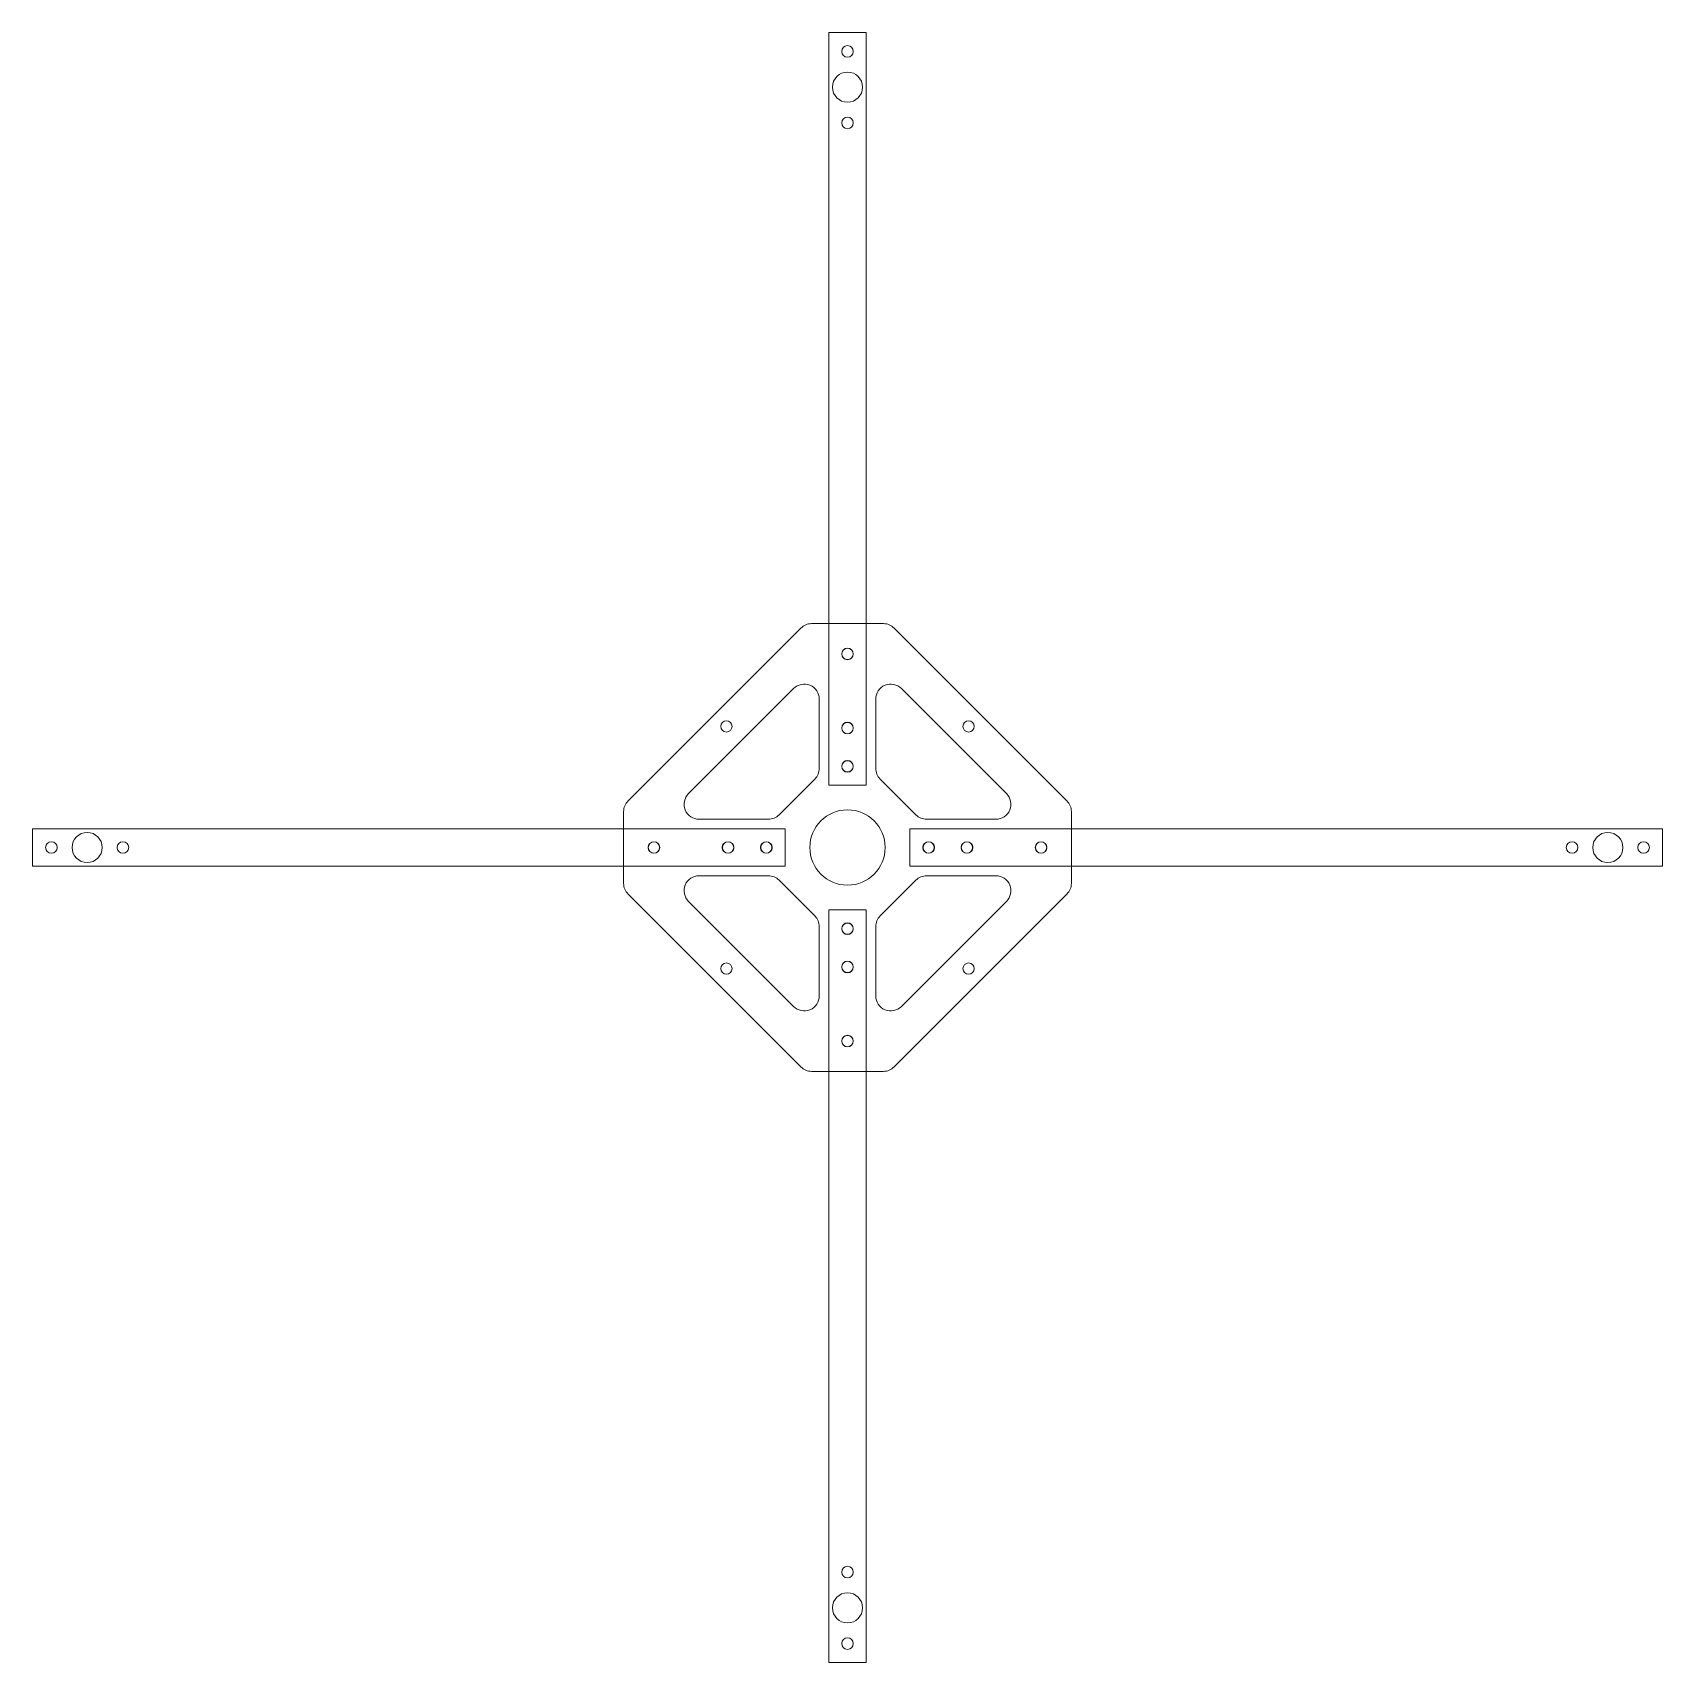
# Model space of a CAD drawing. Header units: millimetres. Extents: x -217 to 217, y -217 to 217.
import ezdxf

# ---------------------------------------------------------------- set-up
doc = ezdxf.new("R2010")
doc.units = ezdxf.units.MM
doc.layers.add('arms_20cm', color=4, linetype='CONTINUOUS', lineweight=0)
doc.layers.add('center', color=7, linetype='CONTINUOUS', lineweight=0)

msp = doc.modelspace()

# ---------------------------------------------------------------- linework, layer by layer
at = {"layer": 'arms_20cm'}
for p, q in [((5, 216.57), (-5, 216.57)), ((-5, 16.57), (-5, 216.57)), ((5, 216.57), (5, 16.57)), ((-5, 16.57), (5, 16.57)), ((-216.57, 5), (-216.57, -5)), ((-216.57, 5), (-16.57, 5)), ((-16.57, -5), (-16.57, 5)), ((16.57, 5), (16.57, -5)), ((16.57, 5), (216.57, 5)), ((216.57, -5), (216.57, 5)), ((-16.57, -5), (-216.57, -5)), ((216.57, -5), (16.57, -5)), ((5, -16.57), (-5, -16.57)), ((-5, -216.57), (-5, -16.57)), ((5, -16.57), (5, -216.57)), ((-5, -216.57), (5, -216.57))]:
    msp.add_line(p, q, dxfattribs=at)
for centre, radius in [((0, 211.57), 1.55), ((0, 202.07), 4), ((0, 192.57), 1.55), ((0, 51.44), 1.55), ((0, 31.75), 1.55), ((0, 21.57), 1.55), ((-211.57, 0), 1.55), ((-202.07, 0), 4), ((-192.57, 0), 1.55), ((-51.44, 0), 1.55), ((-31.75, 0), 1.55), ((-21.57, 0), 1.55), ((21.57, 0), 1.55), ((31.75, 0), 1.55), ((51.44, 0), 1.55), ((192.57, 0), 1.55), ((202.07, 0), 4), ((211.57, 0), 1.55), ((0, -21.57), 1.55), ((0, -31.75), 1.55), ((0, -51.44), 1.55), ((0, -192.57), 1.55), ((0, -202.07), 4), ((0, -211.57), 1.55)]:
    msp.add_circle(centre, radius, dxfattribs=at)
at = {"layer": 'center'}
for p, q in [((-58.33, 12.38), (-12.38, 58.33)), ((-9.55, 59.5), (9.55, 59.5)), ((12.38, 58.33), (58.33, 12.38)), ((-14.33, 42.24), (-42.24, 14.33)), ((-7.5, 21.03), (-7.5, 39.41)), ((7.5, 39.41), (7.5, 21.03)), ((42.24, 14.33), (14.33, 42.24)), ((-18.2, 8.67), (-8.67, 18.2)), ((8.67, 18.2), (18.2, 8.67)), ((-59.5, -9.55), (-59.5, 9.55)), ((59.5, 9.55), (59.5, -9.55)), ((-39.41, 7.5), (-21.03, 7.5)), ((21.03, 7.5), (39.41, 7.5)), ((-21.03, -7.5), (-39.41, -7.5)), ((39.41, -7.5), (21.03, -7.5)), ((-58.33, -12.38), (-12.38, -58.33)), ((-8.67, -18.2), (-18.2, -8.67)), ((18.2, -8.67), (8.67, -18.2)), ((58.33, -12.38), (12.38, -58.33)), ((-42.24, -14.33), (-14.33, -42.24)), ((14.33, -42.24), (42.24, -14.33)), ((-7.5, -39.41), (-7.5, -21.03)), ((7.5, -21.03), (7.5, -39.41)), ((-9.55, -59.5), (9.55, -59.5))]:
    msp.add_line(p, q, dxfattribs=at)
for centre, radius in [((0, 51.44), 1.5), ((-32.17, 32.17), 1.5), ((0, 31.75), 1.5), ((32.17, 32.17), 1.5), ((0, 21.57), 1.5), ((0, 0), 10), ((-51.44, 0), 1.5), ((-31.75, 0), 1.5), ((-21.57, 0), 1.5), ((21.57, 0), 1.5), ((31.75, 0), 1.5), ((51.44, 0), 1.5), ((0, -21.57), 1.5), ((0, -31.75), 1.5), ((-32.17, -32.17), 1.5), ((32.17, -32.17), 1.5), ((0, -51.44), 1.5)]:
    msp.add_circle(centre, radius, dxfattribs=at)
for centre, start, end in [((-9.55, 55.5), 90, 135), ((9.55, 55.5), 45, 90), ((-11.5, 39.41), 360, 135), ((11.5, 39.41), 45, 180), ((-11.5, 21.03), 315, 360), ((11.5, 21.03), 180, 225), ((-39.41, 11.5), 135, 270), ((39.41, 11.5), 270, 45), ((-55.5, 9.55), 135, 180), ((-21.03, 11.5), 270, 315), ((21.03, 11.5), 225, 270), ((55.5, 9.55), 360, 45), ((-39.41, -11.5), 90, 225), ((-21.03, -11.5), 45, 90), ((21.03, -11.5), 90, 135), ((39.41, -11.5), 315, 90), ((-55.5, -9.55), 180, 225), ((55.5, -9.55), 315, 0), ((-11.5, -21.03), 360, 45), ((11.5, -21.03), 135, 180), ((-11.5, -39.41), 225, 360), ((11.5, -39.41), 180, 315), ((-9.55, -55.5), 225, 270), ((9.55, -55.5), 270, 315)]:
    msp.add_arc(centre, 4, start, end, dxfattribs=at)

doc.saveas('drawing.dxf')
